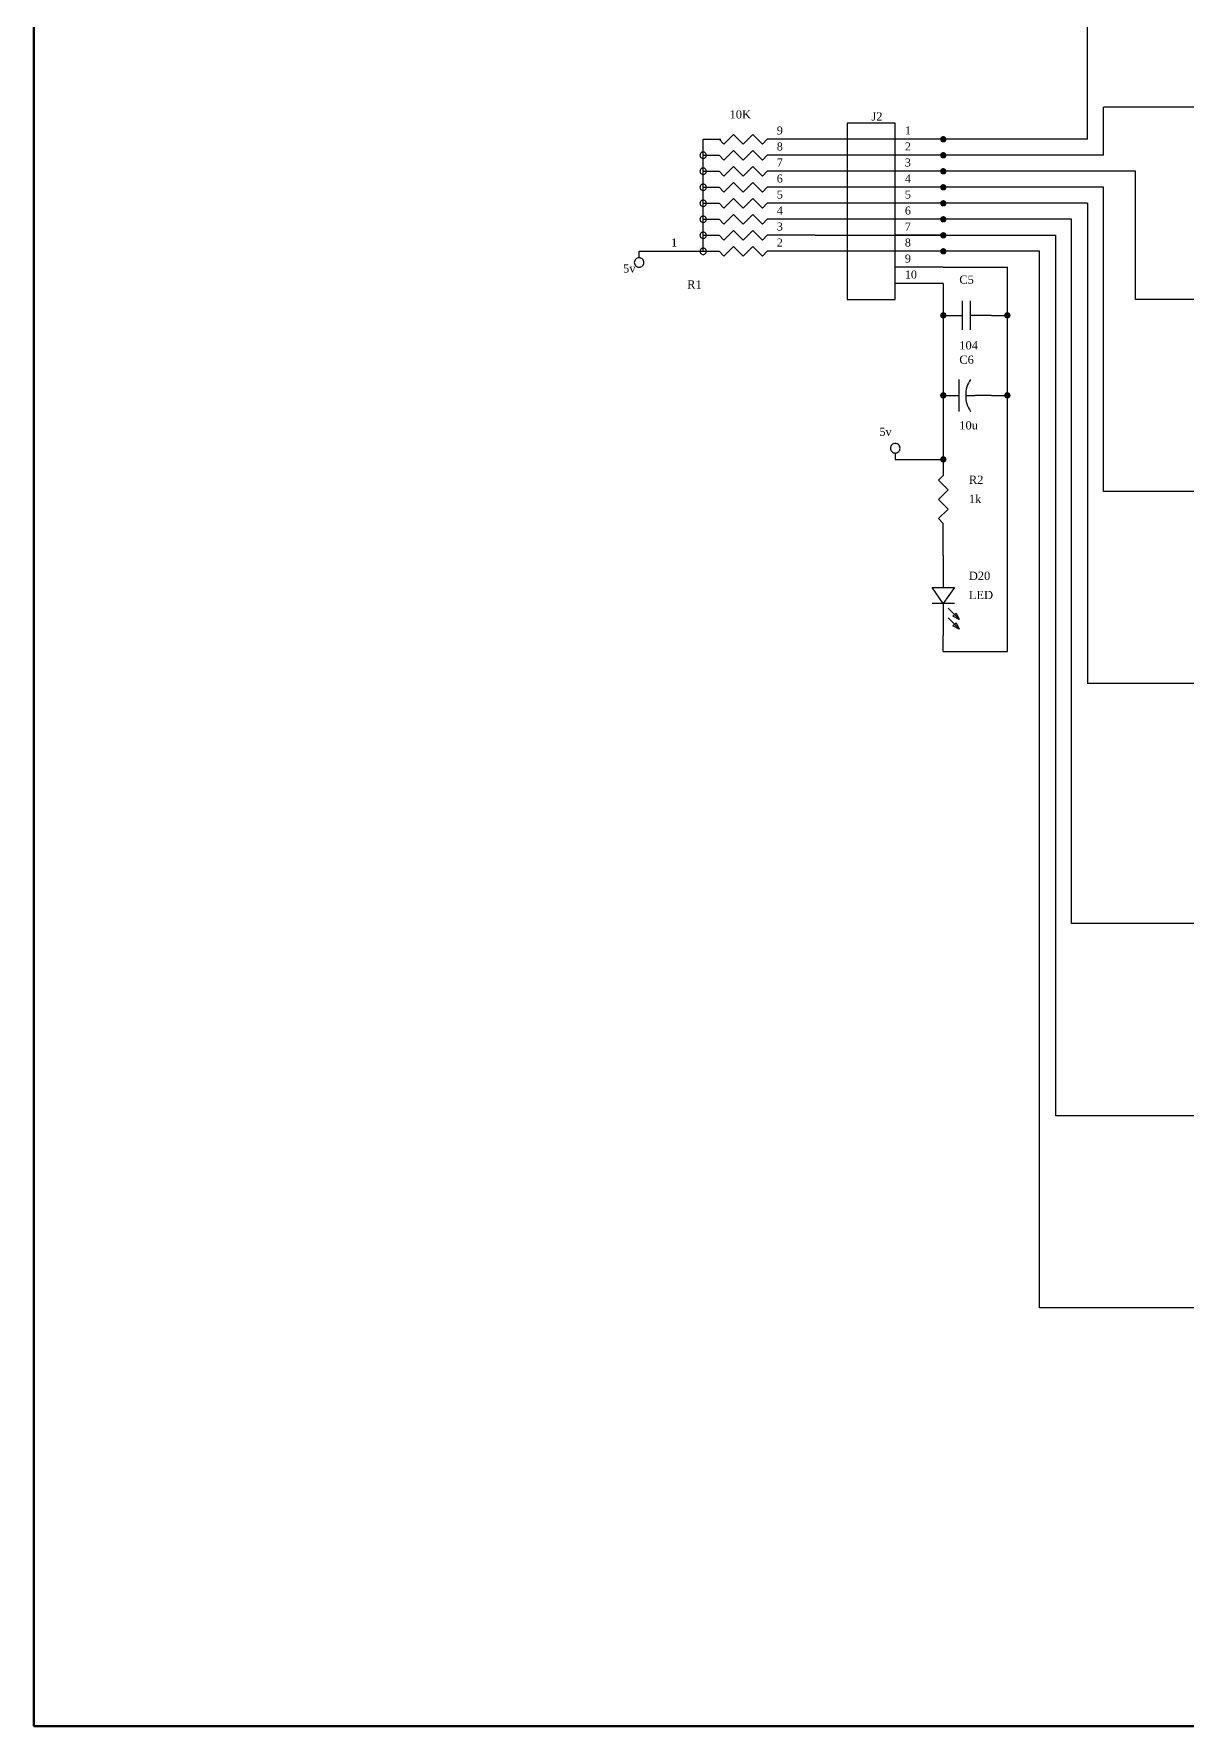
# Model space of a CAD drawing. Header units: inches. Extents: x 10 to 2893, y 8 to 851.
# Drawn here: x 10.2 to 193.2, y 9.5 to 278 of the extents above; entities that cross this region are included whole.
import ezdxf

# ---------------------------------------------------------------- set-up
doc = ezdxf.new("R2010")
doc.units = ezdxf.units.IN
doc.header["$MEASUREMENT"] = 0
doc.layers.add('net dam', color=7, linetype='Continuous', lineweight=35)
for name, color, linetype in [('PARTS', 7, 'Continuous'), ('PARTTEXT', 7, 'Continuous'), ('WIRE', 7, 'Continuous')]:
    doc.layers.add(name, color=color, linetype=linetype)
doc.styles.get("Standard").update_dxf_attribs({"font": 'times_0.ttf'})

msp = doc.modelspace()

# ---------------------------------------------------------------- linework, layer by layer
at = {"layer": 'net dam', "color": 7, "lineweight": 60}
msp.add_lwpolyline([(10.23, 9.5), (10.23, 850.5), (1199.23, 850.5), (1199.23, 9.5), (10.23, 9.5)], close=True, dxfattribs=at)
at = {"layer": 'PARTS'}
for p, q in [((134.19, 261.31), (126.57, 261.31)), ((154.51, 261.31), (146.89, 261.31)), ((134.19, 258.77), (126.57, 258.77)), ((154.51, 258.77), (146.89, 258.77)), ((134.19, 256.23), (126.57, 256.23)), ((154.51, 256.23), (146.89, 256.23)), ((134.19, 253.69), (126.57, 253.69)), ((154.51, 253.69), (146.89, 253.69)), ((134.19, 251.15), (126.57, 251.15)), ((154.51, 251.15), (146.89, 251.15)), ((134.19, 248.61), (126.57, 248.61)), ((154.51, 248.61), (146.89, 248.61)), ((134.19, 246.07), (126.57, 246.07)), ((154.51, 246.07), (146.89, 246.07)), ((106.25, 243.53), (113.87, 243.53)), ((134.19, 243.53), (126.57, 243.53)), ((154.51, 243.53), (146.89, 243.53)), ((154.51, 240.99), (146.89, 240.99)), ((154.51, 238.45), (146.89, 238.45)), ((154.51, 233.37), (157.05, 233.37)), ((162.13, 233.37), (159.59, 233.37)), ((154.51, 220.67), (157.05, 220.67)), ((162.13, 220.67), (159.59, 220.67)), ((154.51, 210.51), (154.51, 207.97)), ((154.51, 197.81), (154.51, 200.35)), ((154.51, 195.27), (154.51, 192.73)), ((154.51, 180.03), (154.51, 182.57))]:
    msp.add_line(p, q, dxfattribs=at)
for points in [[(146.89, 263.85), (139.27, 263.85), (139.27, 235.91), (146.89, 235.91)], [(154.51, 187.65), (154.51, 187.65), (152.73, 190.19), (156.29, 190.19), (154.51, 187.65)], [(156.54, 186.12), (156.54, 186.12), (157.05, 185.11), (156.03, 185.62), (156.54, 186.12)], [(156.54, 184.6), (156.54, 184.6), (157.05, 183.58), (156.03, 184.09), (156.54, 184.6)]]:
    msp.add_lwpolyline(points, close=True, dxfattribs=at)
for points in [[(116.41, 243.53), (116.41, 261.31)], [(116.41, 261.31), (119.2, 261.31)], [(118.95, 261.31), (119.71, 260.55)], [(119.71, 260.55), (121.24, 262.07)], [(121.24, 262.07), (122.76, 260.55)], [(122.76, 260.55), (124.28, 262.07)], [(124.28, 262.07), (125.81, 260.55)], [(125.81, 260.55), (126.57, 261.31)], [(116.41, 258.77), (118.95, 258.77)], [(118.95, 258.77), (119.71, 258.01)], [(119.71, 258.01), (121.24, 259.53)], [(121.24, 259.53), (122.76, 258.01)], [(122.76, 258.01), (124.28, 259.53)], [(124.28, 259.53), (125.81, 258.01)], [(125.81, 258.01), (126.57, 258.77)], [(116.41, 256.23), (118.95, 256.23)], [(118.95, 256.23), (119.71, 255.47)], [(119.71, 255.47), (121.24, 256.99)], [(121.24, 256.99), (122.76, 255.47)], [(122.76, 255.47), (124.28, 256.99)], [(124.28, 256.99), (125.81, 255.47)], [(125.81, 255.47), (126.57, 256.23)], [(116.41, 253.69), (118.95, 253.69)], [(118.95, 253.69), (119.71, 252.93)], [(119.71, 252.93), (121.24, 254.45)], [(121.24, 254.45), (122.76, 252.93)], [(122.76, 252.93), (124.28, 254.45)], [(124.28, 254.45), (125.81, 252.93)], [(125.81, 252.93), (126.57, 253.69)], [(116.41, 251.15), (118.95, 251.15)], [(118.95, 251.15), (119.71, 250.39)], [(119.71, 250.39), (121.24, 251.91)], [(121.24, 251.91), (122.76, 250.39)], [(122.76, 250.39), (124.28, 251.91)], [(124.28, 251.91), (125.81, 250.39)], [(125.81, 250.39), (126.57, 251.15)], [(116.41, 248.61), (118.95, 248.61)], [(118.95, 248.61), (119.71, 247.85)], [(119.71, 247.85), (121.24, 249.37)], [(121.24, 249.37), (122.76, 247.85)], [(122.76, 247.85), (124.28, 249.37)], [(124.28, 249.37), (125.81, 247.85)], [(125.81, 247.85), (126.57, 248.61)], [(116.41, 246.07), (118.95, 246.07)], [(118.95, 246.07), (119.71, 245.31)], [(119.71, 245.31), (121.24, 246.83)], [(121.24, 246.83), (122.76, 245.31)], [(122.76, 245.31), (124.28, 246.83)], [(124.28, 246.83), (125.81, 245.31)], [(125.81, 245.31), (126.57, 246.07)], [(106.25, 242.51), (106.25, 243.53)], [(113.87, 243.53), (118.95, 243.53)], [(118.95, 243.53), (119.71, 242.77)], [(119.71, 242.77), (121.24, 244.29)], [(121.24, 244.29), (122.76, 242.77)], [(122.76, 242.77), (124.28, 244.29)], [(124.28, 244.29), (125.81, 242.77)], [(125.81, 242.77), (126.57, 243.53)], [(157.56, 231.08), (157.56, 235.65)], [(158.83, 231.08), (158.83, 235.65)], [(157.05, 233.37), (157.56, 233.37)], [(159.59, 233.37), (158.83, 233.37)], [(157.05, 218.13), (157.05, 223.21)], [(158.07, 220.67), (159.59, 220.67)], [(146.89, 211.52), (146.89, 210.51)], [(153.75, 207.21), (154.51, 207.97)], [(155.27, 205.68), (153.75, 207.21)], [(153.75, 204.16), (155.27, 205.68)], [(155.27, 202.63), (153.75, 204.16)], [(153.75, 201.11), (155.27, 202.63)], [(154.51, 200.35), (153.75, 201.11)], [(154.51, 192.73), (154.51, 190.19)], [(156.29, 187.65), (152.73, 187.65)], [(154.51, 187.65), (154.51, 182.57)], [(156.8, 185.36), (155.27, 186.89)], [(156.8, 183.84), (155.27, 185.36)]]:
    msp.add_lwpolyline(points, dxfattribs=at)
for points in [[(116.92, 258.77, 0.0985), (116.88, 258.96, 0.0985), (116.77, 259.13, 0.0985), (116.6, 259.24, 0.0985), (116.41, 259.28, 0.0985), (116.22, 259.24, 0.0985), (116.05, 259.13, 0.0985), (115.94, 258.96, 0.0985), (115.9, 258.77, 0.0985), (115.94, 258.57, 0.0985), (116.05, 258.41, 0.0985), (116.22, 258.3, 0.0985), (116.41, 258.26, 0.0985), (116.6, 258.3, 0.0985), (116.77, 258.41, 0.0985), (116.88, 258.57, 0.0985)], [(116.92, 256.23, 0.0985), (116.88, 256.42, 0.0985), (116.77, 256.59, 0.0985), (116.6, 256.7, 0.0985), (116.41, 256.74, 0.0985), (116.22, 256.7, 0.0985), (116.05, 256.59, 0.0985), (115.94, 256.42, 0.0985), (115.9, 256.23, 0.0985), (115.94, 256.03, 0.0985), (116.05, 255.87, 0.0985), (116.22, 255.76, 0.0985), (116.41, 255.72, 0.0985), (116.6, 255.76, 0.0985), (116.77, 255.87, 0.0985), (116.88, 256.03, 0.0985)], [(116.92, 253.69, 0.0985), (116.88, 253.88, 0.0985), (116.77, 254.05, 0.0985), (116.6, 254.16, 0.0985), (116.41, 254.2, 0.0985), (116.22, 254.16, 0.0985), (116.05, 254.05, 0.0985), (115.94, 253.88, 0.0985), (115.9, 253.69, 0.0985), (115.94, 253.49, 0.0985), (116.05, 253.33, 0.0985), (116.22, 253.22, 0.0985), (116.41, 253.18, 0.0985), (116.6, 253.22, 0.0985), (116.77, 253.33, 0.0985), (116.88, 253.49, 0.0985)], [(116.92, 251.15, 0.0985), (116.88, 251.34, 0.0985), (116.77, 251.51, 0.0985), (116.6, 251.62, 0.0985), (116.41, 251.66, 0.0985), (116.22, 251.62, 0.0985), (116.05, 251.51, 0.0985), (115.94, 251.34, 0.0985), (115.9, 251.15, 0.0985), (115.94, 250.95, 0.0985), (116.05, 250.79, 0.0985), (116.22, 250.68, 0.0985), (116.41, 250.64, 0.0985), (116.6, 250.68, 0.0985), (116.77, 250.79, 0.0985), (116.88, 250.95, 0.0985)], [(116.92, 248.61, 0.0985), (116.88, 248.8, 0.0985), (116.77, 248.97, 0.0985), (116.6, 249.08, 0.0985), (116.41, 249.12, 0.0985), (116.22, 249.08, 0.0985), (116.05, 248.97, 0.0985), (115.94, 248.8, 0.0985), (115.9, 248.61, 0.0985), (115.94, 248.41, 0.0985), (116.05, 248.25, 0.0985), (116.22, 248.14, 0.0985), (116.41, 248.1, 0.0985), (116.6, 248.14, 0.0985), (116.77, 248.25, 0.0985), (116.88, 248.41, 0.0985)], [(116.92, 246.07, 0.0985), (116.88, 246.26, 0.0985), (116.77, 246.43, 0.0985), (116.6, 246.54, 0.0985), (116.41, 246.58, 0.0985), (116.22, 246.54, 0.0985), (116.05, 246.43, 0.0985), (115.94, 246.26, 0.0985), (115.9, 246.07, 0.0985), (115.94, 245.87, 0.0985), (116.05, 245.71, 0.0985), (116.22, 245.6, 0.0985), (116.41, 245.56, 0.0985), (116.6, 245.6, 0.0985), (116.77, 245.71, 0.0985), (116.88, 245.87, 0.0985)], [(107.01, 241.75, 0.0985), (106.95, 242.04, 0.0985), (106.79, 242.29, 0.0985), (106.54, 242.45, 0.0985), (106.25, 242.51, 0.0985), (105.96, 242.45, 0.0985), (105.71, 242.29, 0.0985), (105.55, 242.04, 0.0985), (105.49, 241.75, 0.0985), (105.55, 241.46, 0.0985), (105.71, 241.21, 0.0985), (105.96, 241.05, 0.0985), (106.25, 240.99, 0.0985), (106.54, 241.05, 0.0985), (106.79, 241.21, 0.0985), (106.95, 241.46, 0.0985)], [(116.92, 243.53, 0.0985), (116.88, 243.72, 0.0985), (116.77, 243.89, 0.0985), (116.6, 244, 0.0985), (116.41, 244.04, 0.0985), (116.22, 244, 0.0985), (116.05, 243.89, 0.0985), (115.94, 243.72, 0.0985), (115.9, 243.53, 0.0985), (115.94, 243.33, 0.0985), (116.05, 243.17, 0.0985), (116.22, 243.06, 0.0985), (116.41, 243.02, 0.0985), (116.6, 243.06, 0.0985), (116.77, 243.17, 0.0985), (116.88, 243.33, 0.0985)], [(147.65, 212.29, 0.0985), (147.59, 212.58, 0.0985), (147.43, 212.83, 0.0985), (147.18, 212.99, 0.0985), (146.89, 213.05, 0.0985), (146.6, 212.99, 0.0985), (146.35, 212.83, 0.0985), (146.19, 212.58, 0.0985), (146.13, 212.29, 0.0985), (146.19, 212, 0.0985), (146.35, 211.75, 0.0985), (146.6, 211.58, 0.0985), (146.89, 211.52, 0.0985), (147.18, 211.58, 0.0985), (147.43, 211.75, 0.0985), (147.59, 212, 0.0985)]]:
    msp.add_lwpolyline(points, format="xyb", close=True, dxfattribs=at)
for points in [[(158.83, 223.21, 0.1654), (158.07, 220.67)], [(158.07, 220.67, 0.1654), (158.83, 218.13)]]:
    msp.add_lwpolyline(points, format="xyb", dxfattribs=at)
at = {"layer": 'WIRE'}
for points in [[(177.37, 261.31), (177.37, 296.87)], [(215.47, 266.39), (179.91, 266.39)], [(179.91, 258.77), (179.91, 266.39)], [(154.51, 261.31), (134.19, 261.31)], [(177.37, 261.31), (154.51, 261.31)], [(154.51, 258.77), (134.19, 258.77)], [(179.91, 258.77), (154.51, 258.77)], [(154.51, 256.23), (134.19, 256.23)], [(184.99, 256.23), (154.51, 256.23)], [(184.99, 235.91), (184.99, 256.23)], [(154.51, 253.69), (134.19, 253.69)], [(179.91, 253.69), (154.51, 253.69)], [(179.91, 205.43), (179.91, 253.69)], [(154.51, 251.15), (134.19, 251.15)], [(177.37, 251.15), (154.51, 251.15)], [(177.37, 251.15), (177.37, 174.95)], [(154.51, 248.61), (134.19, 248.61)], [(174.83, 248.61), (154.51, 248.61)], [(174.83, 136.85), (174.83, 248.61)], [(134.19, 246.07), (154.51, 246.07)], [(154.51, 246.07), (172.29, 246.07)], [(172.29, 246.07), (172.29, 106.37)], [(154.51, 243.53), (134.19, 243.53)], [(169.75, 243.53), (154.51, 243.53)], [(169.75, 75.89), (169.75, 243.53)], [(154.51, 240.99), (164.67, 240.99)], [(164.67, 233.37), (164.67, 240.99)], [(154.51, 238.45), (154.51, 233.37)], [(215.47, 235.91), (184.99, 235.91)], [(154.51, 233.37), (154.51, 220.67)], [(162.13, 233.37), (164.67, 233.37)], [(164.67, 220.67), (164.67, 233.37)], [(154.51, 220.67), (154.51, 210.51)], [(162.13, 220.67), (164.67, 220.67)], [(164.67, 180.03), (164.67, 220.67)], [(146.89, 210.51), (154.51, 210.51)], [(215.47, 205.43), (179.91, 205.43)], [(154.51, 195.27), (154.51, 197.81)], [(154.51, 180.03), (164.67, 180.03)], [(215.47, 174.95), (177.37, 174.95)], [(218.01, 136.85), (174.83, 136.85)], [(218.01, 106.37), (172.29, 106.37)], [(218.01, 75.89), (169.75, 75.89)]]:
    msp.add_lwpolyline(points, dxfattribs=at)
at = {"layer": 'WIRE', "const_width": 0.508}
for points in [[(154.26, 261.31, 1), (154.76, 261.31, 1)], [(154.26, 258.77, 1), (154.76, 258.77, 1)], [(154.26, 256.23, 1), (154.76, 256.23, 1)], [(154.26, 253.69, 1), (154.76, 253.69, 1)], [(154.26, 251.15, 1), (154.76, 251.15, 1)], [(154.26, 248.61, 1), (154.76, 248.61, 1)], [(154.26, 246.07, 1), (154.76, 246.07, 1)], [(154.26, 243.53, 1), (154.76, 243.53, 1)], [(154.26, 233.37, 1), (154.76, 233.37, 1)], [(164.42, 233.37, 1), (164.92, 233.37, 1)], [(154.26, 220.67, 1), (154.76, 220.67, 1)], [(164.42, 220.67, 1), (164.92, 220.67, 1)], [(154.26, 210.51, 1), (154.76, 210.51, 1)]]:
    msp.add_lwpolyline(points, format="xyb", close=True, dxfattribs=at)

# ---------------------------------------------------------------- texts
at = {"layer": 'PARTS'}
for s, p in [('9', (128.09, 262.07)), ('1', (148.41, 262.07)), ('8', (128.09, 259.53)), ('2', (148.41, 259.53)), ('7', (128.09, 256.99)), ('3', (148.41, 256.99)), ('6', (128.09, 254.45)), ('4', (148.41, 254.45)), ('5', (128.09, 251.91)), ('5', (148.41, 251.91)), ('4', (128.09, 249.37)), ('6', (148.41, 249.37)), ('3', (128.09, 246.83)), ('7', (148.41, 246.83)), ('1', (111.33, 244.29)), ('2', (128.09, 244.29)), ('8', (148.41, 244.29)), ('9', (148.41, 241.75)), ('10', (148.41, 239.21))]:
    msp.add_text(s, height=1.27, dxfattribs=at).set_placement(p)
at = {"layer": 'PARTTEXT'}
for s, p in [('10K', (120.6, 264.61)), ('J2', (143.11, 264.28)), ('5v', (103.71, 240.16)), ('C5', (157.05, 238.38)), ('R1', (113.87, 237.62)), ('104', (157.05, 227.97)), ('C6', (157.05, 225.68)), ('5v', (144.35, 214.25)), ('10u', (157.05, 215.27)), ('R2', (158.57, 206.63)), ('1k', (158.57, 203.59)), ('D20', (158.57, 191.39)), ('LED', (158.57, 188.35))]:
    msp.add_text(s, height=1.306, dxfattribs=at).set_placement(p)

doc.saveas('drawing.dxf')
